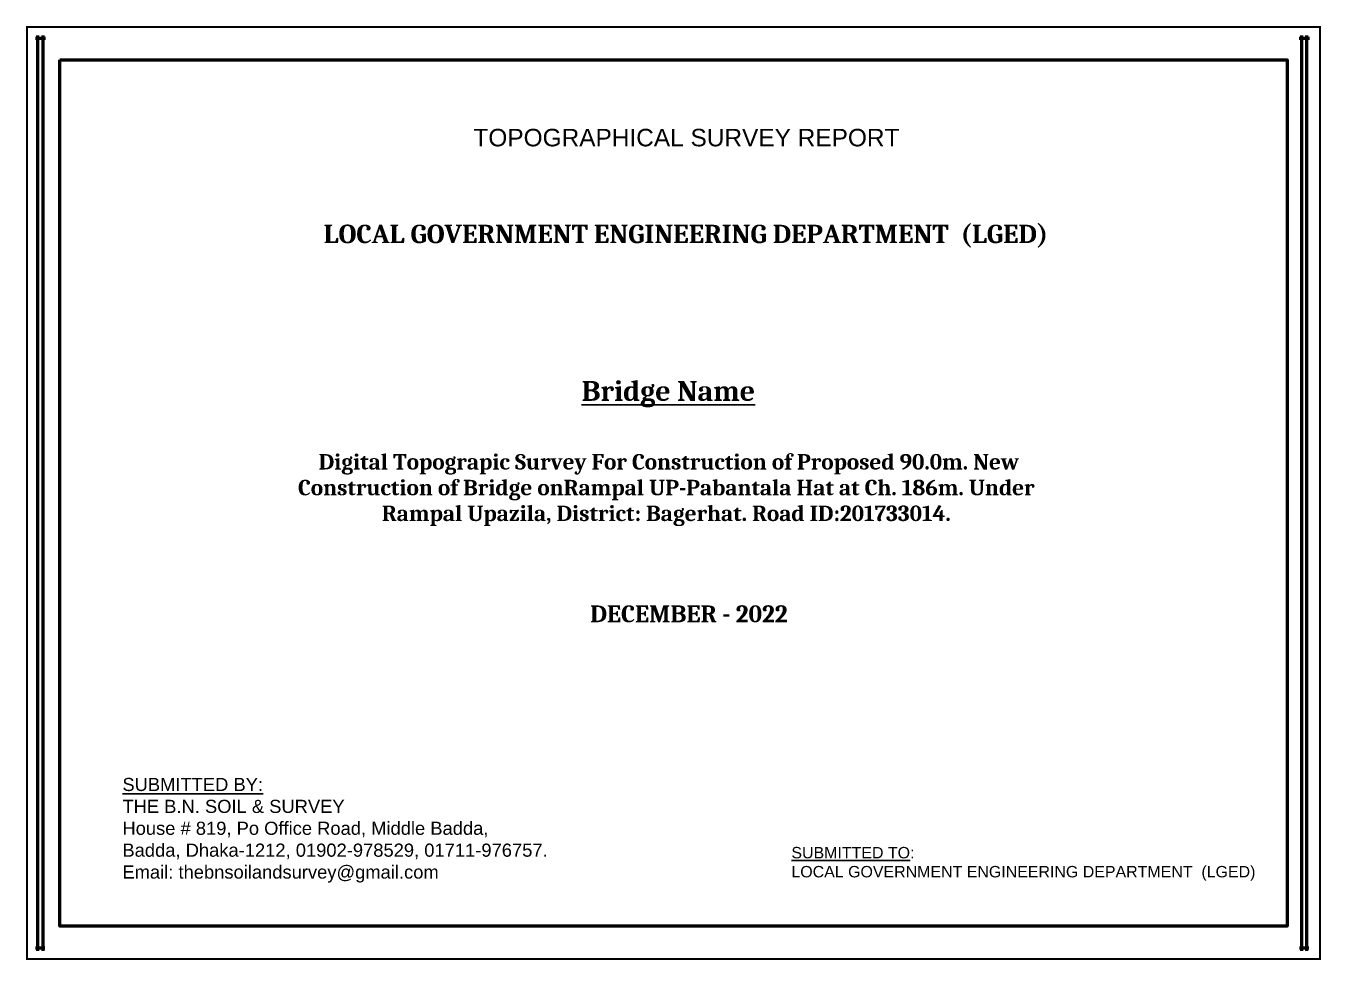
# Model space of a CAD drawing. Header units: inches. Extents: x 771028 to 773337, y 2500430 to 2500783.
# Drawn here: x 771028.1 to 771442.1, y 2500451.6 to 2500750.2 of the extents above; entities that cross this region are included whole.
import ezdxf

# ---------------------------------------------------------------- set-up
doc = ezdxf.new("R2010")
doc.units = ezdxf.units.IN
doc.header["$MEASUREMENT"] = 0
doc.layers.add('Box', color=7, linetype='Continuous', lineweight=30)
doc.layers.add('M-BOX', color=7, linetype='Continuous', lineweight=30)
doc.layers.add('text', color=7, linetype='Continuous')
doc.styles.add('MAP NAME', font='arial.ttf')
doc.styles.get("Standard").update_dxf_attribs({"font": 'arial.ttf', "height": 1})
doc.styles.add('text', font='arial.ttf')

msp = doc.modelspace()

# ---------------------------------------------------------------- linework, layer by layer
at = {"layer": 'Box', "color": 0, "const_width": 0.713, "elevation": -7.957}
msp.add_lwpolyline([(771441.78, 2500749.794), (771441.78, 2500451.94), (771028.412, 2500451.94), (771028.412, 2500749.794)], close=True, dxfattribs=at)
at = {"layer": 'M-BOX', "lineweight": 50}
for p, q in [((771031.909, 2500454.56, -7.957), (771031.909, 2500747.037, -7.957)), ((771031.909, 2500454.56, -7.957), (771031.909, 2500747.037, -7.957)), ((771033.537, 2500454.56, -7.957), (771033.537, 2500747.037, -7.957)), ((771033.537, 2500454.56, -7.957), (771033.537, 2500747.037, -7.957)), ((771033.537, 2500455.378, -7.957), (771033.537, 2500747.037, -7.957)), ((771435.974, 2500454.56, -7.957), (771435.974, 2500747.037, -7.957)), ((771435.974, 2500454.56, -7.957), (771435.974, 2500747.037, -7.957)), ((771437.603, 2500454.56, -7.957), (771437.603, 2500747.037, -7.957)), ((771437.603, 2500454.56, -7.957), (771437.603, 2500747.037, -7.957)), ((771437.603, 2500455.378, -7.957), (771437.603, 2500747.037, -7.957)), ((771031.094, 2500746.223, -7.957), (771034.351, 2500746.223, -7.957)), ((771435.16, 2500746.223, -7.957), (771438.417, 2500746.223, -7.957)), ((771034.129, 2500455.378, -7.957), (771031.168, 2500455.378, -7.957)), ((771438.195, 2500455.378, -7.957), (771435.234, 2500455.378, -7.957))]:
    msp.add_line(p, q, dxfattribs=at)
at = {"layer": 'M-BOX', "color": 1, "lineweight": 50, "elevation": -7.957}
msp.add_lwpolyline([(771038.871, 2500739.335), (771431.321, 2500739.335), (771431.321, 2500462.399), (771038.871, 2500462.399)], close=True, dxfattribs=at)

# ---------------------------------------------------------------- texts
at = {"layer": 'text', "color": 3, "insert": (771171.131, 2500717.25, -7.957), "char_height": 5.58837, "width": 253.07283, "attachment_point": 1}
msp.add_mtext('TOPOGRAPHICAL SURVEY REPORT', dxfattribs=at)
at = {"layer": 'text', "color": 7, "insert": (771099.417, 2500686.612, -7.957), "char_height": 5.8825, "width": 284.20217, "attachment_point": 1}
msp.add_mtext('\\pi23.8187;{\\fCambria|b1|i0|c0|p18;\\C6;LOCAL GOVERNMENT ENGINEERING DEPARTMENT  (LGED)}', dxfattribs=at)
at = {"layer": 'text', "color": 5, "attachment_point": 2, "style": 'text'}
for s, width, insert, char_height in [('{\\fCambria|b1|i0|c0|p18;\\L\\C1;Bridge Name}', 585.47119, (771233.443, 2500636.675, 18.978), 6.35311), ('{\\fCambria|b1|i0|c0|p18; Digital Topograpic Survey For Construction of Proposed 90.0m. New Construction of Bridge onRampal UP-Pabantala Hat at Ch. 186m. Under Rampal Upazila, District: Bagerhat. Road ID:201733014.}', 260.46843, (771232.8, 2500613.318, 18.978), 4.943131)]:
    msp.add_mtext_dynamic_manual_height_columns(s, width=width, gutter_width=0.827, heights=[0], dxfattribs=dict(at, insert=insert, char_height=char_height))
at = {"layer": 'text', "color": 5, "attachment_point": 1}
for s, insert, char_height, width, style in [('{\\fCambria|b1|i0|c0|p18;\\C3;DECEMBER - 2022}', (771208.466, 2500564.944, 18.978), 5.38581, 71.32721, 'MAP NAME'), ('\\pi-16.79369,l16.79369,t16.79369;{\\L\\C1;SUBMITTED BY:\\P\\pi0,l0,tz;\\l\\C6;THE B.N. SOIL & SURVEY\\C86; \\P\\C236;House # 819, Po Office Road, Middle Badda,\\PBadda, Dhaka-1212, 01902-978529, 01711-976757.\\PEmail: thebnsoilandsurvey@gmail.com}', (771058.913, 2500509.81, -7.957), 4.19779, 494.93894, 'text'), ('{\\LSUBMITTED TO}:\\P{\\C6;LOCAL GOVERNMENT ENGINEERING DEPARTMENT  (LGED)} {\\H1.86659x; }', (771272.79, 2500487.746, -7.957), 3.6479, 276.38074, 'text')]:
    msp.add_mtext(s, dxfattribs=dict(at, insert=insert, char_height=char_height, width=width, style=style))

doc.saveas('drawing.dxf')
